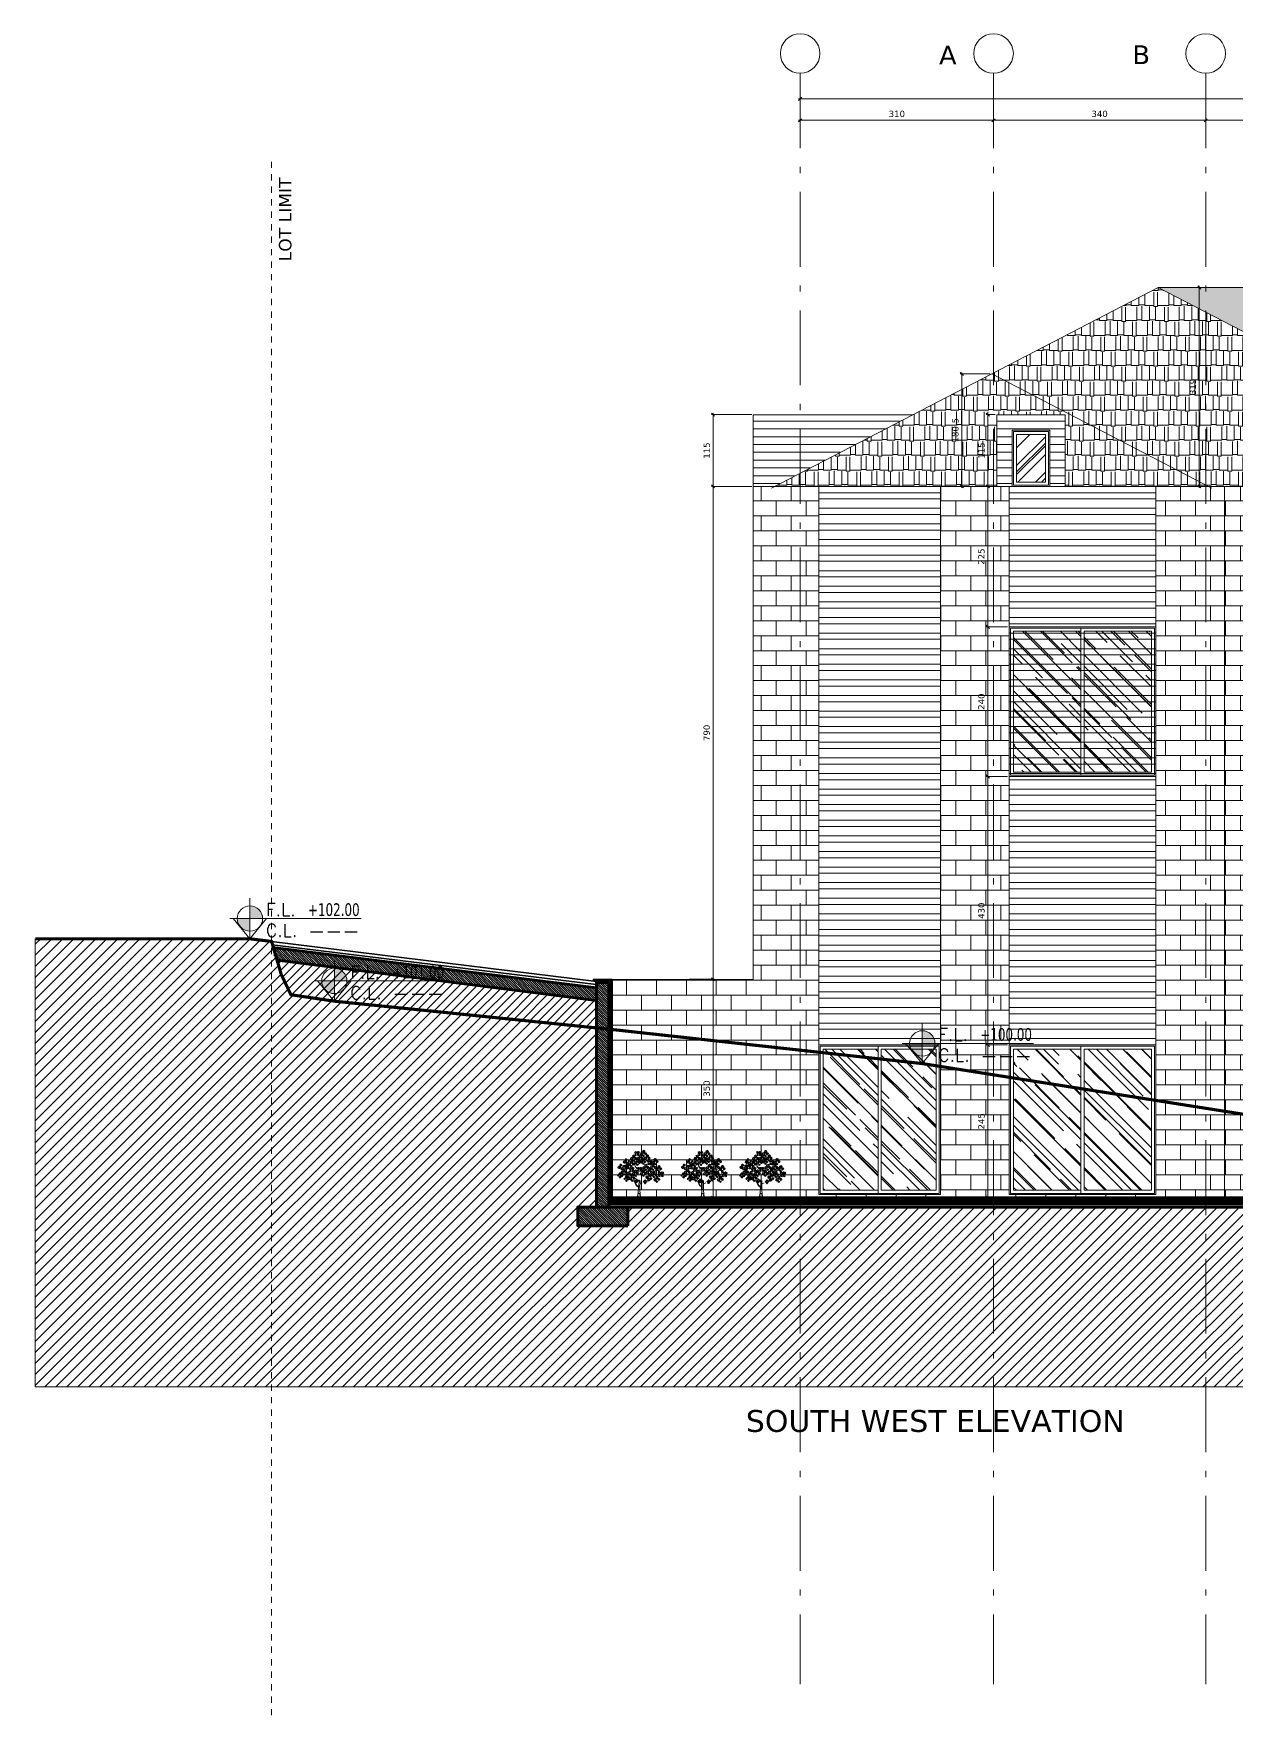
# Model space of a CAD drawing. Header units: inches. Extents: x -48 to 777, y -156 to 510.
# Drawn here: x 337.54 to 356.78, y -6.78 to 20.21 of the extents above; entities that cross this region are included whole.
import ezdxf
from ezdxf.enums import TextEntityAlignment as Align

# ---------------------------------------------------------------- set-up
doc = ezdxf.new("R2010")
doc.units = ezdxf.units.IN
doc.header["$MEASUREMENT"] = 0
for name, pattern in [('ACAD_ISO10W100', [18, 12, -3, 0, -3]), ('HIDDEN', [0.375, 0.25, -0.125]), ('NUHA', [1.45, 0.75, -0.25, 0.2, -0.25])]:
    doc.linetypes.add(name, pattern=pattern)
doc.layers.get('Defpoints').update_dxf_attribs({"lineweight": 5})
for name, color, linetype, lineweight in [('A-ANNOTATION', 34, 'Continuous', 5), ('A-AXIS ST', 251, 'ACAD_ISO10W100', 5), ('A-DIM', 9, 'Continuous', 5), ('A-HIDDEN', 254, 'HIDDEN', 5), ('A-PILLARS', 1, 'Continuous', 60), ('A-PLANTS', 3, 'Continuous', 5), ('A-SIGNS1', 20, 'Continuous', 15), ('A-SIGNS2', 30, 'Continuous', 15), ('A-TEXT', 50, 'Continuous', 15), ('A-WINDOWS', 4, 'Continuous', 20), ('C-STONE', 42, 'Continuous', 30), ('C-TILING', 31, 'Continuous', 30), ('D-STONE', 52, 'Continuous', 20), ('D-WOOD', 32, 'Continuous', 20), ('H-GLASS', 111, 'Continuous', 5), ('H-PILLARS', 61, 'Continuous', 5), ('H-WOOD', 26, 'Continuous', 5)]:
    doc.layers.add(name, color=color, linetype=linetype, lineweight=lineweight)
doc.layers.add('H-STONE', color=7, linetype='Continuous', lineweight=5, true_color=0xc8bd6a)
doc.layers.add('HH-DARK GREY', color=7, linetype='Continuous', lineweight=5, true_color=0x404040)
doc.styles.add('ROMAND', font='verdana.ttf')
doc.styles.add('ROMANS', font='romans__.ttf', dxfattribs={"height": 0.14})
doc.dimstyles.new('M-1.50', dxfattribs={"dimtxt": 0.1, "dimasz": 0.05, "dimexe": 0.025, "dimexo": 0.025, "dimgap": 0.05, "dimtad": 1, "dimlfac": 100, "dimrnd": 0.5, "dimzin": 9, "dimdsep": 46, "dimtxsty": 'ROMAND', "dimblk": 'OBLIQUE', "dimcen": 1, "dimdle": 0.025, "dimclrd": 256, "dimclre": 256, "dimclrt": 2, "dimadec": 0, "dimazin": 0, "dimtfac": 0.666667, "dimtmove": 2, "dimatfit": 3, "dimfxl": 0.04, "dimtolj": 1, "dimtzin": 5, "dimlwd": -1, "dimlwe": -1, "dimarcsym": 0})
pattern_1 = [(0, (0, 96.73333), (0.51, 0.24), [0.12, -0.1, 0.14, -0.06, 0.18, -0.08]), (0, (0.12, 96.74333), (0.51, 0.24), [0.1, -0.38, 0.08, -0.12]), (0, (0.36, 96.71833), (0.51, 0.24), [0.06, -0.62]), (90, (0, 96.73333), (-0.17, 0.24), [0.23, -0.73]), (90, (0.12, 96.73333), (-0.17, 0.24), [0.225, -0.735]), (90, (0.22, 96.73333), (-0.17, 0.24), [0.21, -0.75]), (90, (0.36, 96.71833), (-0.17, 0.24), [0.23, -0.73]), (90, (0.42, 96.71833), (-0.17, 0.24), [0.23, -0.73]), (90, (0.6, 96.73333), (-0.17, 0.24), [0.22, -0.74])]

# ---------------------------------------------------------------- blocks, each defined once
blk = doc.blocks.new('GXFHGCGFCD')
at = {"layer": 'A-SIGNS1', "linetype": 'NUHA'}
h = blk.add_hatch(color=256, dxfattribs=at)
h.paths.add_polyline_path([(90.382, 61.33), (90.382, 61.17), (90.542, 61.17, 0.414214)])
h.paths.add_polyline_path([(90.382, 61.17), (90.222, 61.17, 0.414214), (90.382, 61.01)])
at = {"layer": 'A-SIGNS1'}
for p, q in [((90.382, 60.914), (90.382, 61.426)), ((90.126, 61.17), (91.79, 61.17))]:
    blk.add_line(p, q, dxfattribs=at)
blk.add_circle((90.382, 61.17), 0.16, dxfattribs=at)
blk = doc.blocks.new('DGXFHXFGDFD')
at = {"layer": 'A-SIGNS1'}
blk.add_blockref('GXFHGCGFCD', (0, 0), dxfattribs=at)
at = {"layer": 'A-SIGNS2', "linetype": 'NUHA', "style": 'ROMANS'}
for s, p in [('F.L.', (90.583, 61.203)), ('C.L.', (90.583, 60.941))]:
    blk.add_text(s, height=0.16, dxfattribs=at).set_placement(p)
at = {"layer": 'A-SIGNS2', "style": 'ROMANS', "width": 0.910135, "flags": 4}
for tag, p, p2 in [('NIV.FINI', (91.116, 61.203), (91.79, 61.203)), ('NIV.BETON', (91.116, 60.941), (91.79, 60.941))]:
    blk.add_attdef(tag, text='', height=0.16, dxfattribs=at).set_placement(p, p2, align=Align.FIT)
blk = doc.blocks.new('DRC-LEF11')
for points in [[(-325, -375), (-466, 246), (-1031, 401), (-1313, -220), (-1736, 655), (-2512, 105), (-1962, -474), (-2554, -502), (-2526, -855), (-1553, -912), (-1680, -1731), (-1383, -898), (-904, -1406), (-255, -968), (-960, -488)], [(-417, 1201), (-1003, 888), (-1201, 1883), (-369, 1747), (-799, 2129), (-683, 2586), (-117, 2558), (-83, 2361), (183, 2279), (128, 1856), (769, 1999), (639, 1297), (67, 1454), (387, 888), (81, 1263), (-144, 608), (-703, 676)], [(2388, 1443), (2085, 1029), (2097, 1454), (1689, 1326), (1881, 801), (1514, 912), (1881, 685), (1607, 352), (1736, 37), (2056, 236), (2155, 580), (2178, 107), (2575, 142), (2511, 294), (2802, 311), (2435, 807), (2808, 964)], [(1593, -1462), (1791, -2436), (1269, -2493), (1170, -1900), (747, -2451), (-57, -1843), (789, -1236), (154, -1067), (253, -291), (1226, -615), (1621, -262), (2158, -700), (1678, -1293), (2355, -1618)]]:
    blk.add_lwpolyline(points, close=True)
blk = doc.blocks.new('Trf21')
for p, q in [((-0.088, 0.721), (-0.071, 0.665)), ((-0.087, 0.727), (-0.066, 0.667)), ((-0.128, 0.511), (-0.05, 0.451)), ((-0.071, 0.665), (-0.034, 0.628)), ((-0.066, 0.667), (-0.019, 0.627)), ((0.001, 0.247), (0.007, 0.388)), ((0.026, 0.193), (0.029, 0.375)), ((0.097, 0.63), (0.07, 0.541)), ((0.371, 0.6), (0.306, 0.557)), ((-0.032, 0.01), (-0.112, 0.016)), ((-0.045, 0.009), (-0.017, 0.057)), ((-0.042, 0.034), (0.003, 0.004)), ((-0.013, 0.047), (-0.032, 0.01)), ((-0.021, 0.004), (0.008, 0.026)), ((-0.017, 0.057), (-0.001, 0.225)), ((-0.001, 0.01), (0.092, -0.007)), ((0.003, 0.004), (0.037, 0.028)), ((0.021, 0.296), (0.075, 0.326)), ((0.025, 0.071), (0.045, 0.002)), ((0.032, 0.07), (0.026, 0.193)), ((0.056, -0.001), (0.032, 0.07)), ((0.092, -0.007), (0.163, 0.004))]:
    blk.add_line(p, q)
for points in [[(-0.128, 0.511), (-0.083, 0.47)], [(-0.101, 0.372), (-0.041, 0.269), (-0.001, 0.247)], [(0.005, 0.225), (-0.055, 0.266), (-0.101, 0.372)], [(0.099, 0.625), (0.081, 0.552)]]:
    blk.add_lwpolyline(points)
for centre, radius, start, end in [((0.018, 0.125), 0.0346, 210.3847, 292.3327), ((0.018, 0.128), 0.0346, 210.3847, 292.3327), ((0.008, 0.2), 0.0222, 233.6562, 325.635), ((0.006, 0.196), 0.0222, 238.7333, 337.3259)]:
    blk.add_arc(centre, radius, start, end)
for p, xscale, yscale, zscale, rotation in [((-0.38, 0.664), 2.433024000002827e-05, 2.433024000002827e-05, 2.433024000002827e-05, 355.8174267607223), ((-0.266, 0.78), 2.433024000002827e-05, 2.433024000002827e-05, 2.433024000002827e-05, 355.8174267607223), ((-0.252, 0.669), 2.027520000000564e-05, 2.027520000000564e-05, 2.027520000000564e-05, 206.5650511770604), ((-0.156, 0.736), 2.433023999999771e-05, 2.433023999999771e-05, 2.433023999999771e-05, 249.2089462000762), ((-0.106, 0.858), 2.43302399999876e-05, 2.43302399999876e-05, 2.43302399999876e-05, 251.5650511771555), ((-0.032, 0.956), 2.027520000000564e-05, 2.027520000000564e-05, 2.027520000000564e-05, 206.5650511770604), ((-0.024, 0.767), 2.43302399999876e-05, 2.43302399999876e-05, 2.43302399999876e-05, 251.5650511771555), ((0.031, 0.858), 2.43302399999876e-05, 2.43302399999876e-05, 2.43302399999876e-05, 251.5650511771555), ((0.104, 0.957), 2.433023999999771e-05, 2.433023999999771e-05, 2.433023999999771e-05, 249.2089462000762), ((0.101, 0.78), 2.027520000001363e-05, 2.027520000001363e-05, 2.027520000001363e-05, 251.2400569682416), ((0.154, 0.66), 2.43302399999876e-05, 2.43302399999876e-05, 2.43302399999876e-05, 251.5650511771555), ((0.182, 0.861), 2.433023999999771e-05, 2.433023999999771e-05, 2.433023999999771e-05, 249.2089462000762), ((0.24, 0.75), 2.027519999997771e-05, 2.027519999997771e-05, 2.027519999997771e-05, 116.5650511769465), ((0.305, 0.663), 2.43302399999876e-05, 2.43302399999876e-05, 2.43302399999876e-05, 251.5650511771555), ((0.35, 0.784), 2.43302399999876e-05, 2.43302399999876e-05, 2.43302399999876e-05, 251.5650511771555), ((-0.392, 0.483), 2.027519999995158e-05, 2.027519999995158e-05, 2.027519999995158e-05, 161.5699608730971), ((-0.316, 0.561), 2.43302399999876e-05, 2.43302399999876e-05, 2.43302399999876e-05, 251.5650511771555), ((-0.256, 0.411), 2.027519999995158e-05, 2.027519999995158e-05, 2.027519999995158e-05, 161.5699608730971), ((-0.211, 0.503), 2.43302399999876e-05, 2.43302399999876e-05, 2.43302399999876e-05, 251.5650511771555), ((-0.144, 0.613), 2.027520000000564e-05, 2.027520000000564e-05, 2.027520000000564e-05, 206.5650511770604), ((-0.137, 0.43), 2.43302399999876e-05, 2.43302399999876e-05, 2.43302399999876e-05, 251.5650511771555), ((-0.069, 0.538), 2.43302399999876e-05, 2.43302399999876e-05, 2.43302399999876e-05, 251.5650511771555), ((-0.046, 0.364), 1.520639999998978e-05, 1.520639999998978e-05, 1.520639999998978e-05, 71.5650511771524), ((0.025, 0.617), 2.027520000000564e-05, 2.027520000000564e-05, 2.027520000000564e-05, 206.5650511770604), ((0.099, 0.534), 2.43302399999876e-05, 2.43302399999876e-05, 2.43302399999876e-05, 251.5650511771555), ((0.138, 0.347), 1.520639999998978e-05, 1.520639999998978e-05, 1.520639999998978e-05, 71.5650511771524), ((0.213, 0.434), 2.433024000000841e-05, 2.433024000000841e-05, 2.433024000000841e-05, 324.0436233204519), ((0.228, 0.566), 2.433023999999771e-05, 2.433023999999771e-05, 2.433023999999771e-05, 249.2089462000762), ((0.325, 0.509), 2.433023999999771e-05, 2.433023999999771e-05, 2.433023999999771e-05, 249.2089462000762), ((0.39, 0.406), 2.43302399999876e-05, 2.43302399999876e-05, 2.43302399999876e-05, 251.5650511771555), ((0.43, 0.635), 2.433023999999771e-05, 2.433023999999771e-05, 2.433023999999771e-05, 249.2089462000762), ((0.48, 0.512), 2.433024000003196e-05, 2.433024000003196e-05, 2.433024000003196e-05, 206.2009624171324)]:
    blk.add_blockref('DRC-LEF11', p, dxfattribs=dict(xscale=xscale, yscale=yscale, zscale=zscale, rotation=rotation))
blk = doc.blocks.new('_Oblique')
at = {"color": 0, "linetype": 'ByBlock', "lineweight": -2}
blk.add_line((-0.5, -0.5), (0.5, 0.5), dxfattribs=at)
blk = doc.blocks.new('*D664')
at = {"layer": 'A-DIM', "transparency": 16777216}
for p, q in [((348.043, 5.053), (348.453, 5.053)), ((348.428, 1.528), (348.428, 5.078)), ((348.043, 1.553), (348.453, 1.553))]:
    blk.add_line(p, q, dxfattribs=at)
at = {"layer": 'Defpoints', "color": 0, "transparency": 16777216}
for p in [(348.018, 5.053), (348.428, 5.053), (348.018, 1.553)]:
    blk.add_point(p, dxfattribs=at)
at = {"layer": 'A-DIM', "transparency": 16777216, "xscale": 0.05, "yscale": 0.05, "zscale": 0.05}
for p, rotation in [((348.428, 5.053), 90), ((348.428, 1.553), 270)]:
    blk.add_blockref('_Oblique', p, dxfattribs=dict(at, rotation=rotation))
at = {"layer": 'A-DIM', "color": 2, "transparency": 16777216, "insert": (348.326, 3.303), "char_height": 0.1, "attachment_point": 5, "rotation": 90, "style": 'ROMAND'}
blk.add_mtext('\\A1;350', dxfattribs=at)
blk = doc.blocks.new('*D665')
at = {"layer": 'A-DIM', "transparency": 16777216}
for p, q in [((348.428, 5.028), (348.428, 12.978)), ((349.048, 12.953), (348.403, 12.953)), ((348.043, 5.053), (348.453, 5.053))]:
    blk.add_line(p, q, dxfattribs=at)
at = {"layer": 'Defpoints', "color": 0, "transparency": 16777216}
for p in [(348.428, 12.953), (349.073, 12.953), (348.018, 5.053)]:
    blk.add_point(p, dxfattribs=at)
at = {"layer": 'A-DIM', "transparency": 16777216, "xscale": 0.05, "yscale": 0.05, "zscale": 0.05}
for p, rotation in [((348.428, 12.953), 90), ((348.428, 5.053), 270)]:
    blk.add_blockref('_Oblique', p, dxfattribs=dict(at, rotation=rotation))
at = {"layer": 'A-DIM', "color": 2, "transparency": 16777216, "insert": (348.326, 9.003), "char_height": 0.1, "attachment_point": 5, "rotation": 90, "style": 'ROMAND'}
blk.add_mtext('\\A1;790', dxfattribs=at)
blk = doc.blocks.new('*D666')
at = {"layer": 'A-DIM', "transparency": 16777216}
for p, q in [((349.048, 14.103), (348.403, 14.103)), ((348.428, 12.928), (348.428, 14.128)), ((349.048, 12.953), (348.403, 12.953))]:
    blk.add_line(p, q, dxfattribs=at)
at = {"layer": 'Defpoints', "color": 0, "transparency": 16777216}
for p in [(348.428, 14.103), (349.073, 14.103), (349.073, 12.953)]:
    blk.add_point(p, dxfattribs=at)
at = {"layer": 'A-DIM', "transparency": 16777216, "xscale": 0.05, "yscale": 0.05, "zscale": 0.05}
for p, rotation in [((348.428, 14.103), 90), ((348.428, 12.953), 270)]:
    blk.add_blockref('_Oblique', p, dxfattribs=dict(at, rotation=rotation))
at = {"layer": 'A-DIM', "color": 2, "transparency": 16777216, "insert": (348.327, 13.528), "char_height": 0.1, "attachment_point": 5, "rotation": 90, "style": 'ROMAND'}
blk.add_mtext('\\A1;115', dxfattribs=at)
blk = doc.blocks.new('*D667')
at = {"layer": 'A-DIM', "transparency": 16777216}
for p, q in [((352.871, 14.756), (352.39, 14.756)), ((352.415, 14.781), (352.415, 12.928)), ((352.948, 12.953), (352.39, 12.953))]:
    blk.add_line(p, q, dxfattribs=at)
at = {"layer": 'Defpoints', "color": 0, "transparency": 16777216}
for p in [(352.896, 14.756), (352.415, 12.953), (352.973, 12.953)]:
    blk.add_point(p, dxfattribs=at)
at = {"layer": 'A-DIM', "transparency": 16777216, "xscale": 0.05, "yscale": 0.05, "zscale": 0.05}
for p, rotation in [((352.415, 14.756), 90), ((352.415, 12.953), 270)]:
    blk.add_blockref('_Oblique', p, dxfattribs=dict(at, rotation=rotation))
at = {"layer": 'A-DIM', "color": 2, "transparency": 16777216, "insert": (352.312, 13.854), "char_height": 0.1, "attachment_point": 5, "rotation": 90, "style": 'ROMAND'}
blk.add_mtext('\\A1;180.5', dxfattribs=at)
blk = doc.blocks.new('*D668')
at = {"layer": 'A-DIM', "transparency": 16777216}
for p, q in [((355.585, 16.141), (356.246, 16.141)), ((356.221, 16.166), (356.221, 12.928)), ((355.598, 12.953), (356.246, 12.953))]:
    blk.add_line(p, q, dxfattribs=at)
at = {"layer": 'Defpoints', "color": 0, "transparency": 16777216}
for p in [(355.56, 16.141), (355.573, 12.953), (356.221, 12.953)]:
    blk.add_point(p, dxfattribs=at)
at = {"layer": 'A-DIM', "transparency": 16777216, "xscale": 0.05, "yscale": 0.05, "zscale": 0.05}
for p, rotation in [((356.221, 16.141), 90), ((356.221, 12.953), 270)]:
    blk.add_blockref('_Oblique', p, dxfattribs=dict(at, rotation=rotation))
at = {"layer": 'A-DIM', "color": 2, "transparency": 16777216, "insert": (356.119, 14.547), "char_height": 0.1, "attachment_point": 5, "rotation": 90, "style": 'ROMAND'}
blk.add_mtext('\\A1;319', dxfattribs=at)
blk = doc.blocks.new('*D682')
at = {"layer": 'A-DIM', "transparency": 16777216}
for p, q in [((352.948, 14.103), (352.806, 14.103)), ((352.831, 14.128), (352.831, 12.928)), ((352.948, 12.953), (352.806, 12.953))]:
    blk.add_line(p, q, dxfattribs=at)
at = {"layer": 'Defpoints', "color": 0, "transparency": 16777216}
for p in [(352.973, 14.103), (352.831, 12.953), (352.973, 12.953)]:
    blk.add_point(p, dxfattribs=at)
at = {"layer": 'A-DIM', "transparency": 16777216, "xscale": 0.05, "yscale": 0.05, "zscale": 0.05}
for p, rotation in [((352.831, 14.103), 90), ((352.831, 12.953), 270)]:
    blk.add_blockref('_Oblique', p, dxfattribs=dict(at, rotation=rotation))
at = {"layer": 'A-DIM', "color": 2, "transparency": 16777216, "insert": (352.73, 13.528), "char_height": 0.1, "attachment_point": 5, "rotation": 90, "style": 'ROMAND'}
blk.add_mtext('\\A1;115', dxfattribs=at)
blk = doc.blocks.new('*D683')
at = {"layer": 'A-DIM', "transparency": 16777216}
for p, q in [((352.831, 12.978), (352.831, 10.677)), ((352.948, 12.953), (352.806, 12.953)), ((353.148, 10.702), (352.806, 10.702))]:
    blk.add_line(p, q, dxfattribs=at)
at = {"layer": 'Defpoints', "color": 0, "transparency": 16777216}
for p in [(352.973, 12.953), (352.831, 10.702), (353.173, 10.702)]:
    blk.add_point(p, dxfattribs=at)
at = {"layer": 'A-DIM', "transparency": 16777216, "xscale": 0.05, "yscale": 0.05, "zscale": 0.05}
for p, rotation in [((352.831, 12.953), 90), ((352.831, 10.702), 270)]:
    blk.add_blockref('_Oblique', p, dxfattribs=dict(at, rotation=rotation))
at = {"layer": 'A-DIM', "color": 2, "transparency": 16777216, "insert": (352.729, 11.828), "char_height": 0.1, "attachment_point": 5, "rotation": 90, "style": 'ROMAND'}
blk.add_mtext('\\A1;225', dxfattribs=at)
blk = doc.blocks.new('*D684')
at = {"layer": 'A-DIM', "transparency": 16777216}
for p, q in [((353.148, 10.702), (352.806, 10.702)), ((352.831, 10.727), (352.831, 8.278)), ((353.148, 8.303), (352.806, 8.303))]:
    blk.add_line(p, q, dxfattribs=at)
at = {"layer": 'Defpoints', "color": 0, "transparency": 16777216}
for p in [(353.173, 10.702), (352.831, 8.303), (353.173, 8.303)]:
    blk.add_point(p, dxfattribs=at)
at = {"layer": 'A-DIM', "transparency": 16777216, "xscale": 0.05, "yscale": 0.05, "zscale": 0.05}
for p, rotation in [((352.831, 10.702), 90), ((352.831, 8.303), 270)]:
    blk.add_blockref('_Oblique', p, dxfattribs=dict(at, rotation=rotation))
at = {"layer": 'A-DIM', "color": 2, "transparency": 16777216, "insert": (352.729, 9.503), "char_height": 0.1, "attachment_point": 5, "rotation": 90, "style": 'ROMAND'}
blk.add_mtext('\\A1;240', dxfattribs=at)
blk = doc.blocks.new('*D685')
at = {"layer": 'A-DIM', "transparency": 16777216}
for p, q in [((353.148, 8.303), (352.806, 8.303)), ((352.831, 8.328), (352.831, 3.978)), ((353.148, 4.003), (352.806, 4.003))]:
    blk.add_line(p, q, dxfattribs=at)
at = {"layer": 'Defpoints', "color": 0, "transparency": 16777216}
for p in [(353.173, 8.303), (352.831, 4.003), (353.173, 4.003)]:
    blk.add_point(p, dxfattribs=at)
at = {"layer": 'A-DIM', "transparency": 16777216, "xscale": 0.05, "yscale": 0.05, "zscale": 0.05}
for p, rotation in [((352.831, 8.303), 90), ((352.831, 4.003), 270)]:
    blk.add_blockref('_Oblique', p, dxfattribs=dict(at, rotation=rotation))
at = {"layer": 'A-DIM', "color": 2, "transparency": 16777216, "insert": (352.729, 6.153), "char_height": 0.1, "attachment_point": 5, "rotation": 90, "style": 'ROMAND'}
blk.add_mtext('\\A1;430', dxfattribs=at)
blk = doc.blocks.new('*D686')
at = {"layer": 'A-DIM', "transparency": 16777216}
for p, q in [((353.148, 4.003), (352.806, 4.003)), ((352.831, 4.028), (352.831, 1.528)), ((353.152, 1.553), (352.806, 1.553))]:
    blk.add_line(p, q, dxfattribs=at)
at = {"layer": 'Defpoints', "color": 0, "transparency": 16777216}
for p in [(353.173, 4.003), (352.831, 1.553), (353.177, 1.553)]:
    blk.add_point(p, dxfattribs=at)
at = {"layer": 'A-DIM', "transparency": 16777216, "xscale": 0.05, "yscale": 0.05, "zscale": 0.05}
for p, rotation in [((352.831, 4.003), 90), ((352.831, 1.553), 270)]:
    blk.add_blockref('_Oblique', p, dxfattribs=dict(at, rotation=rotation))
at = {"layer": 'A-DIM', "color": 2, "transparency": 16777216, "insert": (352.729, 2.778), "char_height": 0.1, "attachment_point": 5, "rotation": 90, "style": 'ROMAND'}
blk.add_mtext('\\A1;245', dxfattribs=at)
blk = doc.blocks.new('*D838')
at = {"layer": 'A-DIM', "transparency": 16777216}
for p, q in [((349.798, 18.821), (352.948, 18.821)), ((349.823, 18.749), (349.823, 18.846)), ((352.923, 18.749), (352.923, 18.846))]:
    blk.add_line(p, q, dxfattribs=at)
at = {"layer": 'Defpoints', "color": 0, "transparency": 16777216}
for p in [(349.823, 18.724), (352.923, 18.821), (352.923, 18.724)]:
    blk.add_point(p, dxfattribs=at)
at = {"layer": 'A-DIM', "transparency": 16777216, "xscale": 0.05, "yscale": 0.05, "zscale": 0.05, "rotation": 180}
blk.add_blockref('_Oblique', (349.823, 18.821), dxfattribs=at)
at = {"layer": 'A-DIM', "transparency": 16777216, "xscale": 0.05, "yscale": 0.05, "zscale": 0.05}
blk.add_blockref('_Oblique', (352.923, 18.821), dxfattribs=at)
at = {"layer": 'A-DIM', "color": 2, "transparency": 16777216, "insert": (351.373, 18.923), "char_height": 0.1, "attachment_point": 5, "style": 'ROMAND'}
blk.add_mtext('\\A1;310', dxfattribs=at)
blk = doc.blocks.new('*D839')
at = {"layer": 'A-DIM', "transparency": 16777216}
for p, q in [((352.898, 18.821), (356.348, 18.821)), ((352.923, 18.749), (352.923, 18.846)), ((356.323, 18.647), (356.323, 18.846))]:
    blk.add_line(p, q, dxfattribs=at)
at = {"layer": 'Defpoints', "color": 0, "transparency": 16777216}
for p in [(352.923, 18.724), (356.323, 18.821), (356.323, 18.622)]:
    blk.add_point(p, dxfattribs=at)
at = {"layer": 'A-DIM', "transparency": 16777216, "xscale": 0.05, "yscale": 0.05, "zscale": 0.05, "rotation": 180}
blk.add_blockref('_Oblique', (352.923, 18.821), dxfattribs=at)
at = {"layer": 'A-DIM', "transparency": 16777216, "xscale": 0.05, "yscale": 0.05, "zscale": 0.05}
blk.add_blockref('_Oblique', (356.323, 18.821), dxfattribs=at)
at = {"layer": 'A-DIM', "color": 2, "transparency": 16777216, "insert": (354.623, 18.923), "char_height": 0.1, "attachment_point": 5, "style": 'ROMAND'}
blk.add_mtext('\\A1;340', dxfattribs=at)
blk = doc.blocks.new('*D840')
at = {"layer": 'A-DIM', "transparency": 16777216}
for p, q in [((356.298, 18.821), (361.048, 18.821)), ((356.323, 18.647), (356.323, 18.846)), ((361.023, 18.441), (361.023, 18.846))]:
    blk.add_line(p, q, dxfattribs=at)
at = {"layer": 'Defpoints', "color": 0, "transparency": 16777216}
for p in [(356.323, 18.622), (361.023, 18.821), (361.023, 18.416)]:
    blk.add_point(p, dxfattribs=at)
at = {"layer": 'A-DIM', "transparency": 16777216, "xscale": 0.05, "yscale": 0.05, "zscale": 0.05, "rotation": 180}
blk.add_blockref('_Oblique', (356.323, 18.821), dxfattribs=at)
at = {"layer": 'A-DIM', "transparency": 16777216, "xscale": 0.05, "yscale": 0.05, "zscale": 0.05}
blk.add_blockref('_Oblique', (361.023, 18.821), dxfattribs=at)
at = {"layer": 'A-DIM', "color": 2, "transparency": 16777216, "insert": (358.673, 18.923), "char_height": 0.1, "attachment_point": 5, "style": 'ROMAND'}
blk.add_mtext('\\A1;470', dxfattribs=at)
blk = doc.blocks.new('*D843')
at = {"layer": 'A-DIM', "transparency": 16777216}
for p, q in [((377.2, 19.165), (349.798, 19.165)), ((349.823, 18.597), (349.823, 19.19)), ((377.175, 17.888), (377.175, 19.19))]:
    blk.add_line(p, q, dxfattribs=at)
at = {"layer": 'Defpoints', "color": 0, "transparency": 16777216}
for p in [(349.823, 19.165), (349.823, 18.572), (377.175, 17.863)]:
    blk.add_point(p, dxfattribs=at)
at = {"layer": 'A-DIM', "transparency": 16777216, "xscale": 0.05, "yscale": 0.05, "zscale": 0.05, "rotation": 180}
blk.add_blockref('_Oblique', (349.823, 19.165), dxfattribs=at)
at = {"layer": 'A-DIM', "transparency": 16777216, "xscale": 0.05, "yscale": 0.05, "zscale": 0.05}
blk.add_blockref('_Oblique', (377.175, 19.165), dxfattribs=at)
at = {"layer": 'A-DIM', "color": 2, "transparency": 16777216, "insert": (363.499, 19.267), "char_height": 0.1, "attachment_point": 5, "style": 'ROMAND'}
blk.add_mtext('\\A1;2735', dxfattribs=at)

msp = doc.modelspace()

# ---------------------------------------------------------------- hatches: boundary and pattern name
at = {"layer": 'H-GLASS'}
h = msp.add_hatch(dxfattribs=at)
h.set_pattern_fill('AR-RROOF', color=256, scale=0.3, angle=45)
h.set_pattern_definition([(45, (69.4678, 0), (0.25455844, 0.6788225), [4.5, -0.6, 1.5, -0.3]), (45, (69.64387, 0.3882), (-0.49426764, 0.07000357), [0.9, -0.099, 1.8, -0.225]), (45, (69.39356, 0.28638), (0.96095812, 1.24521504), [2.4, -0.42, 1.2, -0.3])])
h.paths.add_polyline_path([(353.29328, 13.78252), (353.29328, 13.02252), (353.75328, 13.02252), (353.75328, 13.78252)])
h = msp.add_hatch(dxfattribs=at)
h.set_pattern_fill('AR-RROOF', color=256, scale=0.3, angle=135)
h.paths.add_polyline_path([(354.32328, 10.63249), (353.24328, 10.63249), (353.24328, 8.37252), (354.32328, 8.37252)])
h = msp.add_hatch(dxfattribs=at)
h.set_pattern_fill('AR-RROOF', color=256, scale=0.3, angle=135)
h.paths.add_polyline_path([(355.45328, 10.63249), (354.37328, 10.63249), (354.37328, 8.37252), (355.45328, 8.37252)])
h = msp.add_hatch(dxfattribs=at)
h.set_pattern_fill('AR-RROOF', color=256, scale=0.3, angle=135)
h.paths.add_polyline_path([(351.07328, 3.93249), (350.19328, 3.93249), (350.19328, 1.67252), (351.07328, 1.67252)])
h = msp.add_hatch(dxfattribs=at)
h.set_pattern_fill('AR-RROOF', color=256, scale=0.3, angle=135)
h.paths.add_polyline_path([(352.00328, 3.93249), (351.12328, 3.93249), (351.12328, 1.67252), (352.00328, 1.67252)])
h = msp.add_hatch(dxfattribs=at)
h.set_pattern_fill('AR-RROOF', color=256, scale=0.3, angle=135)
h.paths.add_polyline_path([(354.32328, 3.93249), (353.24328, 3.93249), (353.24328, 1.67252), (354.32328, 1.67252)])
h = msp.add_hatch(dxfattribs=at)
h.set_pattern_fill('AR-RROOF', color=256, scale=0.3, angle=135)
h.paths.add_polyline_path([(355.45328, 3.93249), (354.37328, 3.93249), (354.37328, 1.67252), (355.45328, 1.67252)])
at = {"layer": 'H-PILLARS'}
h = msp.add_hatch(dxfattribs=at)
h.set_pattern_fill('ANSI31', color=256, scale=0.2, angle=90)
h.paths.add_polyline_path([(341.36948, 5.56066), (341.39414, 5.41536), (341.47703, 5.35406), (346.5598, 4.71568), (346.5598, 4.91679)])
h = msp.add_hatch(dxfattribs=at)
h.set_pattern_fill('ANSI31', color=256, scale=0.2, angle=90)
h.paths.add_polyline_path([(346.5598, 5.00255), (346.7598, 5.00255), (346.7598, 1.40252), (346.5598, 1.40252)])
h = msp.add_hatch(dxfattribs=at)
h.set_pattern_fill('ANSI31', color=256, scale=0.2, angle=90)
h.set_pattern_definition([(135, (-51.189426, 5.240604), (-0.0176776695, -0.0176776695), [])])
h.paths.add_polyline_path([(347.0598, 1.10252), (347.0598, 1.40252), (346.2598, 1.40252), (346.2598, 1.10252)])
at = {"layer": 'H-STONE'}
h = msp.add_hatch(dxfattribs=at)
h.set_pattern_fill('AR-B816', color=256, scale=0.03)
h.paths.add_polyline_path([(353.17328, 12.95252), (352.07328, 12.95252), (352.07328, 4.00249), (352.07328, 1.60252), (350.12328, 1.60252), (350.12328, 4.00249), (350.12328, 4.10252), (350.12328, 12.95252), (349.07328, 12.95252), (349.07328, 5.05252), (346.80977, 5.05252), (346.80977, 5.03252), (346.80977, 1.55252), (356.62327, 1.55252), (356.62327, 12.95252), (355.52328, 12.95252), (355.52328, 4.00249), (355.52328, 1.60252), (353.17328, 1.60252), (353.17328, 4.00249), (353.17328, 4.10252)])
h = msp.add_hatch(dxfattribs=at)
h.set_pattern_fill('AR-B816', color=256, scale=0.03)
h.paths.add_polyline_path([(356.62327, 1.55252), (361.87483, 1.55252), (361.87483, 4.50252), (358.49917, 4.50252), (358.49917, 12.95253), (356.62327, 12.95252)])
h.paths.add_polyline_path([(357.82329, 10.70252), (357.82329, 9.30252), (356.92329, 9.30252), (356.92329, 10.70252)], flags=16)
h.paths.add_polyline_path([(357.80329, 10.68252), (357.80329, 9.32252), (356.94329, 9.32252), (356.94329, 10.68252)], flags=0)
h.paths.add_polyline_path([(357.75329, 10.63252), (357.75329, 9.37252), (356.99329, 9.37252), (356.99329, 10.63252)], flags=0)
h.paths.add_polyline_path([(357.82329, 7.35252), (357.82329, 5.95252), (356.92329, 5.95252), (356.92329, 7.35252)], flags=16)
h.paths.add_polyline_path([(357.80329, 7.33252), (357.80329, 5.97252), (356.94329, 5.97252), (356.94329, 7.33252)], flags=0)
h.paths.add_polyline_path([(357.75329, 7.28252), (357.75329, 6.02252), (356.99329, 6.02252), (356.99329, 7.28252)], flags=0)
h.paths.add_polyline_path([(358.49911, 4.00252), (359.999, 4.00252), (359.999, 2.60254), (358.49911, 2.60254)], flags=16)
h.paths.add_polyline_path([(358.51911, 3.98252), (359.22406, 3.98252), (359.979, 3.98252), (359.979, 2.62254), (359.22406, 2.62254), (358.51911, 2.62254)], flags=0)
h.paths.add_polyline_path([(358.51911, 3.98252), (359.979, 3.98252), (359.979, 2.62254), (358.51911, 2.62254)], flags=0)
h.paths.add_polyline_path([(359.27406, 3.93252), (359.929, 3.93252), (359.929, 2.67254), (359.27406, 2.67254)], flags=0)
at = {"layer": 'H-WOOD'}
h = msp.add_hatch(dxfattribs=at)
h.set_pattern_fill('ANSI31', color=256, angle=135)
h.paths.add_polyline_path([(351.63019, 14.10252), (349.07328, 14.10252), (349.07328, 12.95252), (349.40674, 12.95252)])
h = msp.add_hatch(dxfattribs=at)
h.set_pattern_fill('ANSI31', color=256, angle=135)
h.paths.add_polyline_path([(354.07328, 14.10252), (352.97328, 14.10252), (352.97328, 12.95252), (353.17328, 12.95252), (353.22328, 12.95252), (353.22328, 13.85252), (353.82328, 13.85252), (353.82328, 12.95252), (354.07328, 12.95252)])
at = {"layer": 'HH-DARK GREY'}
h = msp.add_hatch(dxfattribs=at)
h.set_pattern_fill('AR-RSHKE', color=256, scale=0.02, angle=360)
h.set_pattern_definition(pattern_1)
h.paths.add_polyline_path([(355.55964, 16.14123), (352.89347, 14.75794), (356.37327, 12.95252), (361.70559, 12.95253)])
h = msp.add_hatch(dxfattribs=at)
h.set_pattern_fill('AR-RSHKE', color=256, scale=0.02, angle=360)
h.set_pattern_definition(pattern_1)
h.paths.add_polyline_path([(368.70092, 16.14123), (355.55964, 16.14123), (361.70559, 12.95253), (362.97567, 12.95254), (363.57484, 12.95252), (365.22484, 12.95252), (365.22484, 14.10252), (366.82484, 14.10252), (366.82484, 12.95252), (367.62484, 12.95252), (367.62484, 14.10252), (369.22484, 14.10252), (369.22484, 12.95252), (374.84691, 12.95252)])
h = msp.add_hatch(dxfattribs=at)
h.set_pattern_fill('AR-RSHKE', color=256, scale=0.02, angle=360)
h.set_pattern_definition(pattern_1)
h.paths.add_polyline_path([(352.97328, 14.10252), (354.07328, 14.10252), (354.07328, 12.95252), (356.37327, 12.95252), (352.89347, 14.75794), (349.41365, 12.95252), (352.97328, 12.95252)])
h = msp.add_hatch(dxfattribs=at)
h.set_pattern_fill('ANSI31', color=256)
h.set_pattern_definition([(45, (0, 96.73333), (-0.088388348, 0.088388348), [])])
h.paths.add_polyline_path([(393.86707, -3.29748), (393.04759, -3.19748), (379.17487, -3.19748), (379.17487, -3.49748), (378.67487, -3.49748), (378.67487, -3.19748), (378.97487, -3.19748), (378.97487, -0.80877), (377.27487, -0.51129), (377.27487, -0.80247), (377.27487, -1.10247), (376.77487, -1.10247), (376.77487, -0.80247), (377.07487, -0.80247), (377.07487, -0.47629), (376.05306, -0.29748), (367.44724, 0.70252), (363.68603, 1.40252), (347.0598, 1.40252), (347.0598, 1.10252), (346.2598, 1.10252), (346.2598, 1.40252), (346.5598, 1.40252), (346.5598, 4.27407), (342.35812, 4.70252), (341.66241, 4.80591), (341.50788, 5.12964), (341.35267, 5.65973), (341.0058, 5.70252), (337.56481, 5.70252), (337.56481, -1.47993), (370.20794, -1.47993), (370.20794, -5.19363), (399.34312, -5.19363), (399.34312, -3.82806), (397.94923, -3.693), (397.94923, -3.7976), (397.99718, -3.7976), (397.99718, -4.0976), (397.49718, -4.0976), (397.49718, -3.7976), (397.74923, -3.7976), (397.74923, -3.67363)])
h = msp.add_hatch(dxfattribs=at)
h.set_pattern_fill('ANSI31', color=256, scale=0.8, angle=180)
h.paths.add_polyline_path([(341.50788, 5.12964), (341.66241, 4.80591), (346.5598, 4.27604), (346.5598, 4.71568), (341.44084, 5.3586)])

# ---------------------------------------------------------------- linework, layer by layer
at = {"layer": 'A-ANNOTATION', "linetype": 'Continuous'}
for centre in [(349.82342, 19.89209), (352.92328, 19.89209), (356.32327, 19.89209)]:
    msp.add_circle(centre, 0.31723, dxfattribs=at)
at = {"layer": 'A-AXIS ST', "ltscale": 0.1}
for p, q in [((349.82342, 19.57485), (349.82342, -6.24262)), ((352.92328, 19.57485), (352.92328, -6.24262)), ((356.32327, 19.57485), (356.32327, -6.24262))]:
    msp.add_line(p, q, dxfattribs=at)
at = {"layer": 'A-HIDDEN', "ltscale": 0.4}
msp.add_line((341.35267, 18.15725), (341.35267, -6.77526), dxfattribs=at)
at = {"layer": 'A-HIDDEN', "const_width": 0.05}
msp.add_lwpolyline([(346.80977, 4.24858), (351.7808, 3.70252), (358.1207, 2.70252), (362.07408, 1.70252), (362.88005, 1.55252)], dxfattribs=at)
at = {"layer": 'A-PILLARS'}
for p, q in [((341.36948, 5.56066), (346.5598, 4.91679)), ((341.44084, 5.3586), (346.5598, 4.71568)), ((346.5598, 5.00255), (346.5598, 5.03252)), ((377.07487, 1.55252), (346.7598, 1.55252)), ((377.07487, 1.50252), (346.7598, 1.50252)), ((377.07487, 1.45252), (346.7598, 1.45252)), ((377.07487, 1.40252), (346.7598, 1.40252))]:
    msp.add_line(p, q, dxfattribs=at)
at = {"layer": 'A-PILLARS', "const_width": 0.05}
msp.add_lwpolyline([(337.56481, 5.70252), (341.0058, 5.70252), (341.35267, 5.65973), (341.50788, 5.12964), (341.66241, 4.80591), (342.35812, 4.70252), (346.80977, 4.24858)], dxfattribs=at)
at = {"layer": 'A-PILLARS'}
for points in [[(346.5598, 5.00255), (346.7598, 5.00255), (346.7598, 1.40252), (346.5598, 1.40252)], [(347.0598, 1.10252), (347.0598, 1.40252), (346.2598, 1.40252), (346.2598, 1.10252)]]:
    msp.add_lwpolyline(points, close=True, dxfattribs=at)
at = {"layer": 'A-SIGNS1'}
for points in [[(341.2737, 6.02692), (341.0058, 5.70252), (340.7358, 6.02692)], [(342.62602, 5.02692), (342.35812, 4.70252), (342.08812, 5.02692)], [(352.0487, 4.02692), (351.7808, 3.70252), (351.5108, 4.02692)]]:
    msp.add_lwpolyline(points, dxfattribs=at)
at = {"layer": 'A-WINDOWS'}
for points in [[(353.80328, 13.83252), (353.80328, 12.97252), (353.24328, 12.97252), (353.24328, 13.83252), (353.80328, 13.83252)], [(353.75328, 13.78252), (353.75328, 13.02252), (353.29328, 13.02252), (353.29328, 13.78252), (353.75328, 13.78252)]]:
    msp.add_lwpolyline(points, dxfattribs=at)
for points in [[(353.19328, 10.68249), (355.50328, 10.68249), (355.50328, 8.32252), (353.19328, 8.32252)], [(353.24328, 10.63249), (354.32328, 10.63249), (354.32328, 10.68249), (353.19328, 10.68249), (353.19328, 8.32252), (354.32328, 8.32252), (354.32328, 8.37252), (353.24328, 8.37252)], [(355.50328, 8.32252), (354.32328, 8.32252), (354.32328, 10.68249), (355.50328, 10.68249)], [(355.45328, 8.37252), (354.37328, 8.37252), (354.37328, 10.63249), (355.45328, 10.63249)], [(350.14328, 3.98249), (352.05328, 3.98249), (352.05328, 1.62252), (350.14328, 1.62252)], [(350.19328, 3.93249), (351.07328, 3.93249), (351.07328, 3.98249), (350.14328, 3.98249), (350.14328, 1.62252), (351.07328, 1.62252), (351.07328, 1.67252), (350.19328, 1.67252)], [(352.05328, 1.62252), (351.07328, 1.62252), (351.07328, 3.98249), (352.05328, 3.98249)], [(352.00328, 1.67252), (351.12328, 1.67252), (351.12328, 3.93249), (352.00328, 3.93249)], [(353.19328, 3.98249), (355.50328, 3.98249), (355.50328, 1.62252), (353.19328, 1.62252)], [(353.24328, 3.93249), (354.32328, 3.93249), (354.32328, 3.98249), (353.19328, 3.98249), (353.19328, 1.62252), (354.32328, 1.62252), (354.32328, 1.67252), (353.24328, 1.67252)], [(355.50328, 1.62252), (354.32328, 1.62252), (354.32328, 3.98249), (355.50328, 3.98249)], [(355.45328, 1.67252), (354.37328, 1.67252), (354.37328, 3.93249), (355.45328, 3.93249)]]:
    msp.add_lwpolyline(points, close=True, dxfattribs=at)
at = {"layer": 'C-STONE'}
for points in [[(346.50983, 5.03252), (346.80977, 5.03252), (346.80977, 5.05252), (346.50983, 5.05252)], [(346.80977, 1.55252), (346.78977, 1.55252), (346.78977, 5.03252), (346.80977, 5.03252)]]:
    msp.add_lwpolyline(points, close=True, dxfattribs=at)
at = {"layer": 'C-TILING'}
for p, q in [((341.0058, 5.70252), (346.5598, 5.01734)), ((341.3614, 5.60827), (346.55368, 4.96772))]:
    msp.add_line(p, q, dxfattribs=at)
at = {"layer": 'D-STONE'}
for p, q in [((349.3652, 12.92738), (355.55964, 16.14123)), ((355.55964, 16.14123), (368.70092, 16.14123)), ((355.55964, 16.14123), (361.70559, 12.95253)), ((356.42173, 12.92738), (352.89347, 14.75794)), ((349.07328, 12.95252), (349.07328, 5.05252)), ((349.07328, 12.95252), (353.17328, 12.95252)), ((350.12328, 12.95252), (350.12328, 4.00249)), ((352.07328, 12.95252), (352.07328, 4.00249)), ((353.17328, 12.95252), (353.17328, 4.00249)), ((355.52328, 12.95252), (355.52328, 4.00249)), ((356.62327, 12.95252), (356.62327, 1.55252)), ((349.07328, 5.05252), (346.80977, 5.05252))]:
    msp.add_line(p, q, dxfattribs=at)
msp.add_lwpolyline([(361.87483, 11.20252), (362.97567, 11.20254), (362.97567, 12.95254), (353.17328, 12.95252)], dxfattribs=at)
at = {"layer": 'D-WOOD'}
for p, q in [((352.97328, 14.10252), (354.07328, 14.10252)), ((353.22328, 12.95252), (353.22328, 13.85252)), ((353.22328, 13.85252), (353.82328, 13.85252)), ((353.82328, 13.85252), (353.82328, 12.95252)), ((353.22328, 12.95252), (353.82328, 12.95252))]:
    msp.add_line(p, q, dxfattribs=at)
for points in [[(351.63019, 14.10252), (349.07328, 14.10252), (349.07328, 12.95252), (349.07328, 12.95252)], [(354.07328, 14.10252), (354.07328, 12.95252), (352.97328, 12.95252), (352.97328, 14.10252)], [(353.17328, 8.30252), (353.17328, 10.70249), (355.52328, 10.70249), (355.52328, 8.30252), (353.17328, 8.30252)], [(350.12328, 1.60252), (350.12328, 4.00249), (352.07328, 4.00249), (352.07328, 1.60252), (350.12328, 1.60252)], [(353.17328, 1.60252), (353.17328, 4.00249), (355.52328, 4.00249), (355.52328, 1.60252), (353.17328, 1.60252)]]:
    msp.add_lwpolyline(points, dxfattribs=at)
for points in [[(352.07328, 12.85252), (350.12328, 12.85252), (350.12328, 12.75252), (352.07328, 12.75252)], [(355.52328, 12.85252), (353.17328, 12.85252), (353.17328, 12.75252), (355.52328, 12.75252)], [(352.07328, 12.60252), (350.12328, 12.60252), (350.12328, 12.50252), (352.07328, 12.50252)], [(355.52328, 12.60252), (353.17328, 12.60252), (353.17328, 12.50252), (355.52328, 12.50252)], [(352.07328, 12.35252), (350.12328, 12.35252), (350.12328, 12.25252), (352.07328, 12.25252)], [(355.52328, 12.35252), (353.17328, 12.35252), (353.17328, 12.25252), (355.52328, 12.25252)], [(352.07328, 12.10252), (350.12328, 12.10252), (350.12328, 12.00252), (352.07328, 12.00252)], [(355.52328, 12.10252), (353.17328, 12.10252), (353.17328, 12.00252), (355.52328, 12.00252)], [(352.07328, 11.85252), (350.12328, 11.85252), (350.12328, 11.75252), (352.07328, 11.75252)], [(355.52328, 11.85252), (353.17328, 11.85252), (353.17328, 11.75252), (355.52328, 11.75252)], [(352.07328, 11.60252), (350.12328, 11.60252), (350.12328, 11.50252), (352.07328, 11.50252)], [(352.07328, 11.35252), (350.12328, 11.35252), (350.12328, 11.25252), (352.07328, 11.25252)], [(355.52328, 11.60252), (353.17328, 11.60252), (353.17328, 11.50252), (355.52328, 11.50252)], [(355.52328, 11.35252), (353.17328, 11.35252), (353.17328, 11.25252), (355.52328, 11.25252)], [(352.07328, 11.10252), (350.12328, 11.10252), (350.12328, 11.00252), (352.07328, 11.00252)], [(355.52328, 11.10252), (353.17328, 11.10252), (353.17328, 11.00252), (355.52328, 11.00252)], [(352.07328, 10.85252), (350.12328, 10.85252), (350.12328, 10.75252), (352.07328, 10.75252)], [(355.52328, 10.85252), (353.17328, 10.85252), (353.17328, 10.75252), (355.52328, 10.75252)], [(352.07328, 10.60252), (350.12328, 10.60252), (350.12328, 10.50252), (352.07328, 10.50252)], [(355.52328, 10.60252), (353.17328, 10.60252), (353.17328, 10.50252), (355.52328, 10.50252)], [(352.07328, 10.35252), (350.12328, 10.35252), (350.12328, 10.25252), (352.07328, 10.25252)], [(355.52328, 10.35252), (353.17328, 10.35252), (353.17328, 10.25252), (355.52328, 10.25252)], [(352.07328, 10.10252), (350.12328, 10.10252), (350.12328, 10.00252), (352.07328, 10.00252)], [(355.52328, 10.10252), (353.17328, 10.10252), (353.17328, 10.00252), (355.52328, 10.00252)], [(352.07328, 9.85252), (350.12328, 9.85252), (350.12328, 9.75252), (352.07328, 9.75252)], [(355.52328, 9.85252), (353.17328, 9.85252), (353.17328, 9.75252), (355.52328, 9.75252)], [(352.07328, 9.60252), (350.12328, 9.60252), (350.12328, 9.50252), (352.07328, 9.50252)], [(355.52328, 9.60252), (353.17328, 9.60252), (353.17328, 9.50252), (355.52328, 9.50252)], [(352.07328, 9.35252), (350.12328, 9.35252), (350.12328, 9.25252), (352.07328, 9.25252)], [(355.52328, 9.35252), (353.17328, 9.35252), (353.17328, 9.25252), (355.52328, 9.25252)], [(352.07328, 9.10252), (350.12328, 9.10252), (350.12328, 9.00252), (352.07328, 9.00252)], [(355.52328, 9.10252), (353.17328, 9.10252), (353.17328, 9.00252), (355.52328, 9.00252)], [(352.07328, 8.85252), (350.12328, 8.85252), (350.12328, 8.75252), (352.07328, 8.75252)], [(355.52328, 8.85252), (353.17328, 8.85252), (353.17328, 8.75252), (355.52328, 8.75252)], [(352.07328, 8.60252), (350.12328, 8.60252), (350.12328, 8.50252), (352.07328, 8.50252)], [(355.52328, 8.60252), (353.17328, 8.60252), (353.17328, 8.50252), (355.52328, 8.50252)], [(352.07328, 8.35252), (350.12328, 8.35252), (350.12328, 8.25252), (352.07328, 8.25252)], [(352.07328, 8.10252), (350.12328, 8.10252), (350.12328, 8.00252), (352.07328, 8.00252)], [(355.52328, 8.35252), (353.17328, 8.35252), (353.17328, 8.25252), (355.52328, 8.25252)], [(355.52328, 8.10252), (353.17328, 8.10252), (353.17328, 8.00252), (355.52328, 8.00252)], [(352.07328, 7.85252), (350.12328, 7.85252), (350.12328, 7.75252), (352.07328, 7.75252)], [(355.52328, 7.85252), (353.17328, 7.85252), (353.17328, 7.75252), (355.52328, 7.75252)], [(352.07328, 7.60252), (350.12328, 7.60252), (350.12328, 7.50252), (352.07328, 7.50252)], [(355.52328, 7.60252), (353.17328, 7.60252), (353.17328, 7.50252), (355.52328, 7.50252)], [(352.07328, 7.35252), (350.12328, 7.35252), (350.12328, 7.25252), (352.07328, 7.25252)], [(355.52328, 7.35252), (353.17328, 7.35252), (353.17328, 7.25252), (355.52328, 7.25252)], [(352.07328, 7.10252), (350.12328, 7.10252), (350.12328, 7.00252), (352.07328, 7.00252)], [(355.52328, 7.10252), (353.17328, 7.10252), (353.17328, 7.00252), (355.52328, 7.00252)], [(352.07328, 6.85252), (350.12328, 6.85252), (350.12328, 6.75252), (352.07328, 6.75252)], [(355.52328, 6.85252), (353.17328, 6.85252), (353.17328, 6.75252), (355.52328, 6.75252)], [(352.07328, 6.60252), (350.12328, 6.60252), (350.12328, 6.50252), (352.07328, 6.50252)], [(355.52328, 6.60252), (353.17328, 6.60252), (353.17328, 6.50252), (355.52328, 6.50252)], [(352.07328, 6.35252), (350.12328, 6.35252), (350.12328, 6.25252), (352.07328, 6.25252)], [(355.52328, 6.35252), (353.17328, 6.35252), (353.17328, 6.25252), (355.52328, 6.25252)], [(352.07328, 6.10252), (350.12328, 6.10252), (350.12328, 6.00252), (352.07328, 6.00252)], [(355.52328, 6.10252), (353.17328, 6.10252), (353.17328, 6.00252), (355.52328, 6.00252)], [(352.07328, 5.85252), (350.12328, 5.85252), (350.12328, 5.75252), (352.07328, 5.75252)], [(355.52328, 5.85252), (353.17328, 5.85252), (353.17328, 5.75252), (355.52328, 5.75252)], [(352.07328, 5.60252), (350.12328, 5.60252), (350.12328, 5.50252), (352.07328, 5.50252)], [(355.52328, 5.60252), (353.17328, 5.60252), (353.17328, 5.50252), (355.52328, 5.50252)], [(352.07328, 5.35252), (350.12328, 5.35252), (350.12328, 5.25252), (352.07328, 5.25252)], [(355.52328, 5.35252), (353.17328, 5.35252), (353.17328, 5.25252), (355.52328, 5.25252)], [(352.07328, 5.10252), (350.12328, 5.10252), (350.12328, 5.00252), (352.07328, 5.00252)], [(355.52328, 5.10252), (353.17328, 5.10252), (353.17328, 5.00252), (355.52328, 5.00252)], [(352.07328, 4.85252), (350.12328, 4.85252), (350.12328, 4.75252), (352.07328, 4.75252)], [(352.07328, 4.60252), (350.12328, 4.60252), (350.12328, 4.50252), (352.07328, 4.50252)], [(355.52328, 4.85252), (353.17328, 4.85252), (353.17328, 4.75252), (355.52328, 4.75252)], [(355.52328, 4.60252), (353.17328, 4.60252), (353.17328, 4.50252), (355.52328, 4.50252)], [(352.07328, 4.35252), (350.12328, 4.35252), (350.12328, 4.25252), (352.07328, 4.25252)], [(355.52328, 4.35252), (353.17328, 4.35252), (353.17328, 4.25252), (355.52328, 4.25252)], [(352.07328, 4.10252), (350.12328, 4.10252), (350.12328, 4.00252), (352.07328, 4.00252)], [(355.52328, 4.10252), (353.17328, 4.10252), (353.17328, 4.00252), (355.52328, 4.00252)]]:
    msp.add_lwpolyline(points, close=True, dxfattribs=at)
at = {"layer": 'HH-DARK GREY'}
msp.add_lwpolyline([(337.56481, 5.70252), (337.56481, -1.47993), (370.20794, -1.47993), (370.20794, -5.19363), (399.34312, -5.19363), (399.34312, -3.82806)], dxfattribs=at)

# ---------------------------------------------------------------- block references
at = {"layer": 'A-PLANTS', "xscale": 0.75, "yscale": 0.75, "zscale": 0.75}
for p in [(347.23633, 1.54654), (348.25342, 1.54654), (349.1903, 1.54654)]:
    msp.add_blockref('Trf21', p, dxfattribs=at)
at = {"layer": 'A-SIGNS1'}
ref = msp.add_blockref('DGXFHXFGDFD', (226.4739, -71.48784), dxfattribs=dict(at, xscale=1.267200000000003, yscale=1.267200000000003, zscale=1.267200000000003))
ref.add_attrib('NIV.FINI', '+102.00', dxfattribs={"layer": 'A-SIGNS2', "height": 0.202752, "style": 'ROMAND', "width": 0.680836}).set_placement((341.93592, 6.06877), (342.76389, 6.06877), align=Align.FIT)
ref.add_attrib('NIV.BETON', '---', dxfattribs={"layer": 'A-SIGNS2', "height": 0.202752, "style": 'ROMAND', "width": 2.179409}).set_placement((341.93592, 5.73701), (342.76389, 5.73701), align=Align.FIT)
ref = msp.add_blockref('DGXFHXFGDFD', (227.82622, -72.48784), dxfattribs=dict(at, xscale=1.267200000000003, yscale=1.267200000000003, zscale=1.267200000000003))
ref.add_attrib('NIV.FINI', '+101.00', dxfattribs={"layer": 'A-SIGNS2', "height": 0.202752, "style": 'ROMAND', "width": 0.680836}).set_placement((343.28824, 5.06877), (344.11621, 5.06877), align=Align.FIT)
ref.add_attrib('NIV.BETON', '---', dxfattribs={"layer": 'A-SIGNS2', "height": 0.202752, "style": 'ROMAND', "width": 2.179409}).set_placement((343.28824, 4.73701), (344.11621, 4.73701), align=Align.FIT)
ref = msp.add_blockref('DGXFHXFGDFD', (237.2489, -73.48784), dxfattribs=dict(at, xscale=1.267200000000003, yscale=1.267200000000003, zscale=1.267200000000003))
ref.add_attrib('NIV.FINI', '+100.00', dxfattribs={"layer": 'A-SIGNS2', "height": 0.202752, "style": 'ROMAND', "width": 0.680836}).set_placement((352.71092, 4.06877), (353.53889, 4.06877), align=Align.FIT)
ref.add_attrib('NIV.BETON', '---', dxfattribs={"layer": 'A-SIGNS2', "height": 0.202752, "style": 'ROMAND', "width": 2.179409}).set_placement((352.71092, 3.73701), (353.53889, 3.73701), align=Align.FIT)

# ---------------------------------------------------------------- texts
at = {"layer": 'A-ANNOTATION', "char_height": 0.3, "width": 5.0170833, "attachment_point": 9, "style": 'ROMAND'}
for s, insert in [('A', (352.33074, 19.71614)), ('B', (355.4306, 19.72214))]:
    msp.add_mtext(s, dxfattribs=dict(at, insert=insert))
at = {"layer": 'A-TEXT', "insert": (341.47058, 16.56127), "char_height": 0.2, "width": 3.1472551, "attachment_point": 1, "rotation": 90, "style": 'ROMAND'}
msp.add_mtext('LOT LIMIT', dxfattribs=at)
at = {"layer": 'A-TEXT', "insert": (348.95315, -1.85038), "char_height": 0.35, "width": 6.7333176, "attachment_point": 1, "style": 'ROMAND'}
msp.add_mtext('SOUTH WEST ELEVATION', dxfattribs=at)

# ---------------------------------------------------------------- dimensions: what is measured, and where the dimension line sits
at = {"layer": 'A-DIM'}
for base, p1, p2, angle, picture, middle in [((349.82342, 19.16483), (377.17484, 17.86343), (349.82342, 18.57179), 180, '*D843', (363.49913, 19.26691)), ((352.92328, 18.82073), (349.82342, 18.72447), (352.92328, 18.72447), 180, '*D838', (351.37335, 18.92281)), ((356.32327, 18.82073), (352.92328, 18.72447), (356.32327, 18.62172), 180, '*D839', (354.62328, 18.92281)), ((361.02328, 18.82073), (356.32327, 18.62172), (361.02328, 18.41598), 180, '*D840', (358.67328, 18.92278)), ((356.22082, 12.95252), (355.55964, 16.14123), (355.5731, 12.95252), 90, '*D668', (356.11874, 14.54687)), ((352.41453, 12.95252), (352.89635, 14.75645), (352.97328, 12.95252), 90, '*D667', (352.31225, 13.85448)), ((348.42827, 14.10252), (349.07328, 12.95252), (349.07328, 14.10252), 90, '*D666', (348.32706, 13.52752)), ((352.83125, 12.95252), (352.97328, 14.10252), (352.97328, 12.95252), 90, '*D682', (352.73004, 13.52752)), ((348.42827, 12.95252), (348.01824, 5.05252), (349.07328, 12.95252), 90, '*D665', (348.32622, 9.00252)), ((352.83125, 10.70249), (352.97328, 12.95252), (353.17328, 10.70249), 90, '*D683', (352.72916, 11.82751)), ((352.83125, 8.30252), (353.17328, 10.70249), (353.17328, 8.30252), 90, '*D684', (352.72916, 9.50251)), ((352.83125, 4.00252), (353.17328, 8.30252), (353.17328, 4.00252), 90, '*D685', (352.72916, 6.15252)), ((348.42827, 5.05252), (348.01824, 1.55252), (348.01824, 5.05252), 90, '*D664', (348.32619, 3.30252)), ((352.83125, 1.55252), (353.17328, 4.00252), (353.1774, 1.55252), 90, '*D686', (352.72916, 2.77752))]:
    dim = msp.add_linear_dim(base=base, p1=p1, p2=p2, angle=angle, dimstyle='M-1.50', dxfattribs=at)
    dim.commit()
    dim.dimension.update_dxf_attribs({"geometry": picture, "text_midpoint": middle})

doc.saveas('drawing.dxf')
